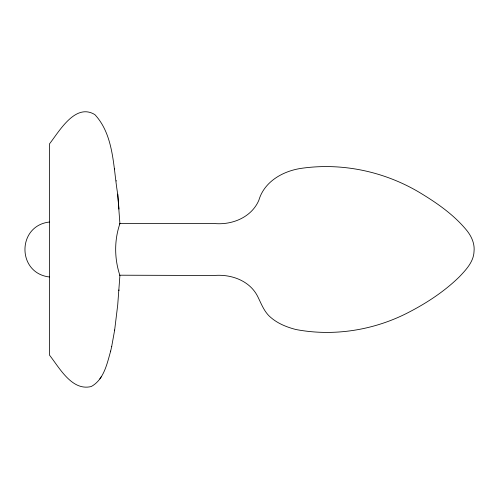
<?xml version="1.0" encoding="UTF-8"?>
<svg xmlns="http://www.w3.org/2000/svg" width="499" height="499" viewBox="0 0 499 499"><rect width="100%" height="100%" fill="white"/><g stroke="black" fill="none" stroke-linecap="round" stroke-linejoin="round"><path stroke-width="0.75" d="M118.974 289.919L118.924 290.636M111.676 346.618L114.67 329.989M114.614 330.413L117.72 304.889L119.91 275.46C114.414 259.018 114.152 240.711 119.741 224.151M119.56 223.795L119.903 223.571L117.72 194.111C113.186 167.839 114.259 135.441 94.872 114.627C75.324 102.638 59.275 131.362 49.526 143.831L49.526 355.169C59.4 367.694 71.875 391.335 91.242 386.525C103.904 379.645 107.042 363.777 110.672 351.053M110.603 351.358L111.739 346.325M119.797 223.976L119.903 223.571L214.121 223.508C231.923 225.255 251.44 217.489 258.85 200.28C264.258 181.68 282.602 171.269 300.679 168.437C342.807 162.187 386.644 171.899 422.728 194.429C438.527 204.116 453.89 215.119 465.898 229.384C471.118 235.478 474.905 243.231 474.031 251.434C473.707 261.669 466.11 269.691 459.473 276.708C444.815 291.079 427.512 302.537 409.348 311.987C374.88 330.107 334.13 336.825 295.832 329.496C286.962 327.188 278.136 323.726 271.088 317.72C264.376 312.362 261.47 304.078 257.771 296.649C249.831 280.6 231.087 273.995 214.121 275.492L119.56 275.205M99.856 378.928L101.478 376.396M49.376 222.03C16.823 225.76 16.823 273.24 49.376 276.97M114.614 168.587L114.67 169.011M116.255 180.632L116.304 180.994M117.72 194.111L118.974 209.081"/></g></svg>
